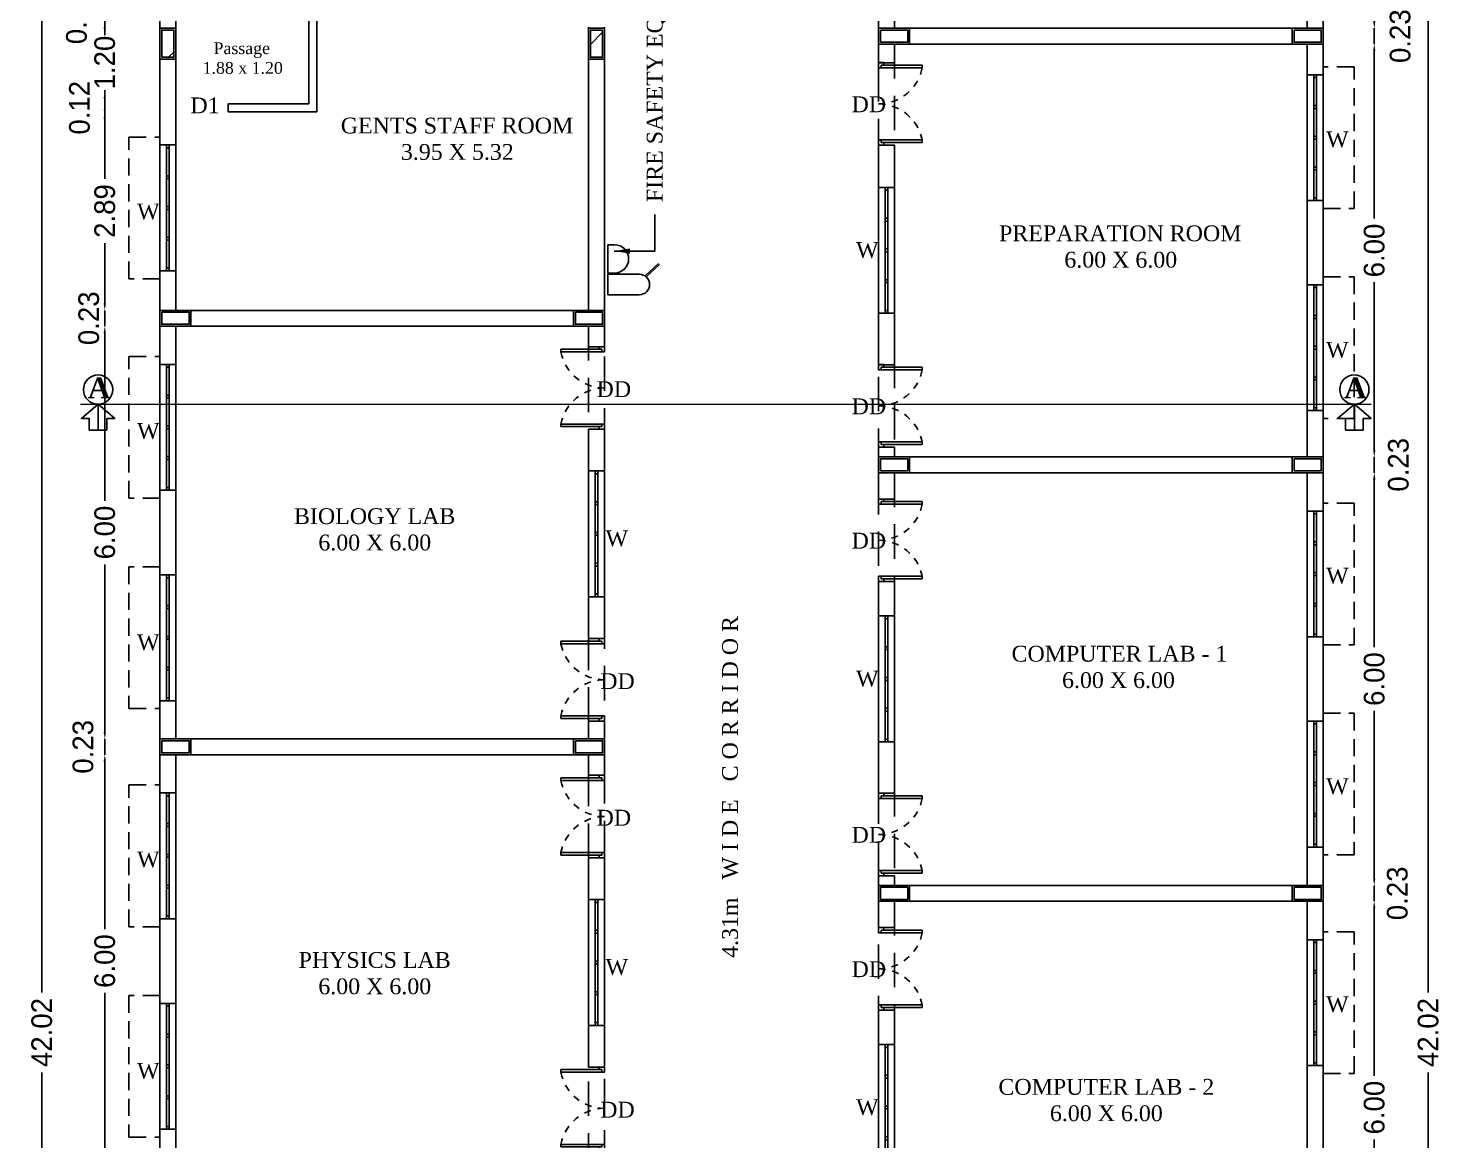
# Model space of a CAD drawing. Header units: metres. Extents: x 3396 to 3562, y 2179 to 2331.
# Drawn here: x 3419.35 to 3439.89, y 2200.77 to 2216.94 of the extents above; entities that cross this region are included whole.
import ezdxf

# ---------------------------------------------------------------- set-up
doc = ezdxf.new("R2010")
doc.units = ezdxf.units.M
doc.header["$PDMODE"] = 34
doc.linetypes.add('HIDDEN', pattern=[0.375, 0.25, -0.125])
doc.layers.add('BLK_1_FLR_3_BLT_UP_AREA', color=26, linetype='Continuous')
doc.layers.add('BLK_1_FLR_3_CARPET_AREA', color=25, linetype='Continuous')
doc.styles.add('outer', font='BKANT.TTF')
doc.styles.get("Standard").update_dxf_attribs({"font": 'arial.ttf'})
doc.dimstyles.new('Banu', dxfattribs={"dimtxt": 0.35, "dimasz": 0.23, "dimexe": 1, "dimexo": 1, "dimgap": 0.1, "dimtad": 0, "dimzin": 1, "dimdsep": 46, "dimtxsty": 'outer', "dimcen": 0.15, "dimdle": 1, "dimse1": 1, "dimse2": 1, "dimclrt": 7, "dimadec": 0, "dimazin": 0, "dimtfac": 1, "dimtix": 1, "dimtmove": 1, "dimatfit": 0, "dimfxl": 0, "dimtolj": 1, "dimtzin": 0, "dimarcsym": 0})

# ---------------------------------------------------------------- blocks, each defined once
blk = doc.blocks.new('A$C266D3B0D')
at = {"color": 1}
for p, q in [((-0.068, 0.679), (-0.068, 0.603)), ((-0.068, 0.679), (0.008, 0.679)), ((-0.03, 0.641), (0.565, 0.641)), ((0.565, 0.603), (0.565, 0.641)), ((-0.068, 0.603), (-0.03, 0.603)), ((-0.03, 0.603), (0.565, 0.603)), ((-0.068, -0.445), (-0.03, -0.445)), ((-0.068, -0.521), (-0.068, -0.445)), ((-0.068, -0.521), (0.008, -0.521)), ((-0.03, -0.445), (0.565, -0.445)), ((-0.03, -0.483), (0.565, -0.483)), ((0.565, -0.445), (0.565, -0.483))]:
    blk.add_line(p, q, dxfattribs=at)
for points in [[(-0.068, 0.603), (-0.03, 0.603), (-0.03, 0.641), (0.008, 0.641), (0.008, 0.679)], [(-0.068, -0.445), (-0.03, -0.445), (-0.03, -0.483), (0.008, -0.483), (0.008, -0.521)]]:
    blk.add_lwpolyline(points, dxfattribs=at)
at = {"color": 1, "linetype": 'HIDDEN', "ltscale": 0.2}
for centre, start, end in [((-0.072, 0.729), 270.3902, 348.8397), ((-0.072, -0.57), 11.1603, 89.6098)]:
    blk.add_arc(centre, 0.65, start, end, dxfattribs=at)
blk = doc.blocks.new('A$C35006C9F')
h = blk.add_hatch()
h.set_pattern_fill('ANSI31', color=256, scale=2)
h.set_pattern_definition([(45, (-3161.1406, -1435.413), (-4.490128, 4.490128), [])])
h.paths.add_polyline_path([(-0.129, 0.045), (-0.305, 0.045), (-0.305, -0.35), (-0.129, -0.35)])
for points in [[(-0.102, 0.073), (-0.332, 0.073), (-0.332, -0.377), (-0.102, -0.377)], [(-0.129, 0.045), (-0.305, 0.045), (-0.305, -0.35), (-0.129, -0.35)]]:
    blk.add_lwpolyline(points, close=True)
blk = doc.blocks.new('A$C55881101')
for p, q in [((0.192, 0.691), (0.925, 1.481)), ((0.242, 0.626), (0.975, 1.416)), ((-0.869, 0.291), (-0.869, -1.574)), ((0.342, 0.291), (0.342, -1.574)), ((-0.869, -1.574), (0.342, -1.574)), ((0.415, -1.574), (0.415, -1.17)), ((0.415, -1.574), (2.079, -1.574)), ((2.079, -1.574), (2.079, -1.17))]:
    blk.add_line(p, q)
for centre, radius in [((-0.263, 0.291), 0.606), ((1.247, -1.17), 0.832)]:
    blk.add_arc(centre, radius, 0, 180)
blk = doc.blocks.new('*D443')
at = {"color": 0, "lineweight": -2, "ltscale": 2}
for p, q in [((3420.461, 2206.277), (3420.461, 2203.84)), ((3420.461, 2200.477), (3420.461, 2202.914))]:
    blk.add_line(p, q, dxfattribs=at)
at = {"color": 0, "ltscale": 2}
for points in [[(3420.444, 2206.277), (3420.477, 2206.277), (3420.461, 2206.377)], [(3420.444, 2200.477), (3420.477, 2200.477), (3420.461, 2200.377)]]:
    blk.add_solid(points, dxfattribs=at)
at = {"layer": 'Defpoints', "color": 0, "ltscale": 2}
for p in [(3420.461, 2206.377), (3420.612, 2206.377), (3420.612, 2200.377)]:
    blk.add_point(p, dxfattribs=at)
at = {"color": 7, "ltscale": 2, "insert": (3420.461, 2203.377), "char_height": 0.3, "attachment_point": 5, "rotation": 90, "style": 'outer'}
blk.add_mtext('\\A1;6.00', dxfattribs=at)
blk = doc.blocks.new('*D444')
at = {"color": 0, "lineweight": -2, "ltscale": 2}
for p, q in [((3420.461, 2206.707), (3420.461, 2206.807)), ((3420.461, 2206.377), (3420.461, 2206.607)), ((3420.461, 2206.277), (3420.461, 2206.177))]:
    blk.add_line(p, q, dxfattribs=at)
at = {"color": 0, "ltscale": 2}
for points in [[(3420.444, 2206.707), (3420.477, 2206.707), (3420.461, 2206.607)], [(3420.444, 2206.277), (3420.477, 2206.277), (3420.461, 2206.377)]]:
    blk.add_solid(points, dxfattribs=at)
at = {"layer": 'Defpoints', "color": 0, "ltscale": 2}
for p in [(3420.461, 2206.607), (3420.612, 2206.607), (3420.612, 2206.377)]:
    blk.add_point(p, dxfattribs=at)
at = {"color": 7, "ltscale": 2, "insert": (3420.145, 2206.492), "char_height": 0.3, "attachment_point": 5, "rotation": 90, "style": 'outer'}
blk.add_mtext('\\A1;0.23', dxfattribs=at)
blk = doc.blocks.new('*D445')
at = {"color": 0, "lineweight": -2, "ltscale": 2}
for p, q in [((3420.461, 2212.507), (3420.461, 2210.07)), ((3420.461, 2206.707), (3420.461, 2209.144))]:
    blk.add_line(p, q, dxfattribs=at)
at = {"color": 0, "ltscale": 2}
for points in [[(3420.444, 2212.507), (3420.477, 2212.507), (3420.461, 2212.607)], [(3420.444, 2206.707), (3420.477, 2206.707), (3420.461, 2206.607)]]:
    blk.add_solid(points, dxfattribs=at)
at = {"layer": 'Defpoints', "color": 0, "ltscale": 2}
for p in [(3420.461, 2212.607), (3420.612, 2212.607), (3420.612, 2206.607)]:
    blk.add_point(p, dxfattribs=at)
at = {"color": 7, "ltscale": 2, "insert": (3420.461, 2209.607), "char_height": 0.3, "attachment_point": 5, "rotation": 90, "style": 'outer'}
blk.add_mtext('\\A1;6.00', dxfattribs=at)
blk = doc.blocks.new('*D446')
at = {"color": 0, "lineweight": -2, "ltscale": 2}
for p, q in [((3420.461, 2212.937), (3420.461, 2213.037)), ((3420.461, 2212.607), (3420.461, 2212.837)), ((3420.461, 2212.507), (3420.461, 2212.407))]:
    blk.add_line(p, q, dxfattribs=at)
at = {"color": 0, "ltscale": 2}
for points in [[(3420.444, 2212.937), (3420.477, 2212.937), (3420.461, 2212.837)], [(3420.444, 2212.507), (3420.477, 2212.507), (3420.461, 2212.607)]]:
    blk.add_solid(points, dxfattribs=at)
at = {"layer": 'Defpoints', "color": 0, "ltscale": 2}
for p in [(3420.461, 2212.837), (3420.612, 2212.837), (3420.612, 2212.607)]:
    blk.add_point(p, dxfattribs=at)
at = {"color": 7, "ltscale": 2, "insert": (3420.229, 2212.722), "char_height": 0.3, "attachment_point": 5, "rotation": 90, "style": 'outer'}
blk.add_mtext('\\A1;0.23', dxfattribs=at)
blk = doc.blocks.new('*D447')
at = {"color": 0, "lineweight": -2, "ltscale": 2}
for p, q in [((3420.461, 2215.624), (3420.461, 2214.747)), ((3420.461, 2212.937), (3420.461, 2213.815))]:
    blk.add_line(p, q, dxfattribs=at)
at = {"color": 0, "ltscale": 2}
for points in [[(3420.444, 2215.624), (3420.477, 2215.624), (3420.461, 2215.724)], [(3420.444, 2212.937), (3420.477, 2212.937), (3420.461, 2212.837)]]:
    blk.add_solid(points, dxfattribs=at)
at = {"layer": 'Defpoints', "color": 0, "ltscale": 2}
for p in [(3420.461, 2215.724), (3420.612, 2215.724), (3420.612, 2212.837)]:
    blk.add_point(p, dxfattribs=at)
at = {"color": 7, "ltscale": 2, "insert": (3420.461, 2214.281), "char_height": 0.3, "attachment_point": 5, "rotation": 90, "style": 'outer'}
blk.add_mtext('\\A1;2.89', dxfattribs=at)
blk = doc.blocks.new('*D448')
at = {"color": 0, "lineweight": -2, "ltscale": 2}
for p, q in [((3420.461, 2215.939), (3420.461, 2216.039)), ((3420.461, 2215.724), (3420.461, 2215.839)), ((3420.461, 2215.624), (3420.461, 2215.524))]:
    blk.add_line(p, q, dxfattribs=at)
at = {"color": 0, "ltscale": 2}
for points in [[(3420.444, 2215.939), (3420.477, 2215.939), (3420.461, 2215.839)], [(3420.444, 2215.624), (3420.477, 2215.624), (3420.461, 2215.724)]]:
    blk.add_solid(points, dxfattribs=at)
at = {"layer": 'Defpoints', "color": 0, "ltscale": 2}
for p in [(3420.461, 2215.839), (3420.612, 2215.839), (3420.612, 2215.724)]:
    blk.add_point(p, dxfattribs=at)
at = {"color": 7, "ltscale": 2, "insert": (3420.094, 2215.782), "char_height": 0.3, "attachment_point": 5, "rotation": 90, "style": 'outer'}
blk.add_mtext('\\A1;0.12', dxfattribs=at)
blk = doc.blocks.new('*D449')
at = {"color": 0, "lineweight": -2, "ltscale": 2}
for p, q in [((3420.461, 2217.139), (3420.461, 2217.239)), ((3420.461, 2217.039), (3420.461, 2216.902)), ((3420.461, 2215.839), (3420.461, 2215.976)), ((3420.461, 2215.739), (3420.461, 2215.639))]:
    blk.add_line(p, q, dxfattribs=at)
at = {"color": 0, "ltscale": 2}
for points in [[(3420.444, 2217.139), (3420.477, 2217.139), (3420.461, 2217.039)], [(3420.444, 2215.739), (3420.477, 2215.739), (3420.461, 2215.839)]]:
    blk.add_solid(points, dxfattribs=at)
at = {"layer": 'Defpoints', "color": 0, "ltscale": 2}
for p in [(3420.461, 2217.039), (3420.612, 2217.039), (3420.612, 2215.839)]:
    blk.add_point(p, dxfattribs=at)
at = {"color": 7, "ltscale": 2, "insert": (3420.461, 2216.439), "char_height": 0.3, "attachment_point": 5, "rotation": 90, "style": 'outer'}
blk.add_mtext('\\A1;1.20', dxfattribs=at)
blk = doc.blocks.new('*D450')
at = {"color": 0, "lineweight": -2, "ltscale": 2}
for p, q in [((3420.461, 2217.254), (3420.461, 2217.354)), ((3420.461, 2217.039), (3420.461, 2217.154)), ((3420.461, 2216.939), (3420.461, 2216.839))]:
    blk.add_line(p, q, dxfattribs=at)
at = {"color": 0, "ltscale": 2}
for points in [[(3420.444, 2217.254), (3420.477, 2217.254), (3420.461, 2217.154)], [(3420.444, 2216.939), (3420.477, 2216.939), (3420.461, 2217.039)]]:
    blk.add_solid(points, dxfattribs=at)
at = {"layer": 'Defpoints', "color": 0, "ltscale": 2}
for p in [(3420.461, 2217.154), (3420.612, 2217.154), (3420.612, 2217.039)]:
    blk.add_point(p, dxfattribs=at)
at = {"color": 7, "ltscale": 2, "insert": (3420.05, 2217.097), "char_height": 0.3, "attachment_point": 5, "rotation": 90, "style": 'outer'}
blk.add_mtext('\\A1;0.12', dxfattribs=at)
blk = doc.blocks.new('*D459')
at = {"color": 0, "lineweight": -2, "ltscale": 2}
for p, q in [((3419.546, 2223.251), (3419.546, 2202.919)), ((3419.546, 2181.427), (3419.546, 2201.759))]:
    blk.add_line(p, q, dxfattribs=at)
at = {"color": 0, "ltscale": 2}
for points in [[(3419.529, 2223.251), (3419.562, 2223.251), (3419.546, 2223.351)], [(3419.529, 2181.427), (3419.562, 2181.427), (3419.546, 2181.327)]]:
    blk.add_solid(points, dxfattribs=at)
at = {"layer": 'Defpoints', "color": 0, "ltscale": 2}
for p in [(3419.56, 2223.351), (3419.546, 2181.327), (3419.56, 2181.327)]:
    blk.add_point(p, dxfattribs=at)
at = {"color": 7, "ltscale": 2, "insert": (3419.546, 2202.339), "char_height": 0.3, "attachment_point": 5, "rotation": 90, "style": 'outer'}
blk.add_mtext('\\A1;42.02', dxfattribs=at)
blk = doc.blocks.new('*D469')
at = {"color": 0, "lineweight": -2, "ltscale": 2}
for p, q in [((3438.91, 2204.147), (3438.91, 2201.71)), ((3438.91, 2198.347), (3438.91, 2200.784))]:
    blk.add_line(p, q, dxfattribs=at)
at = {"color": 0, "ltscale": 2}
for points in [[(3438.893, 2204.147), (3438.927, 2204.147), (3438.91, 2204.247)], [(3438.893, 2198.347), (3438.927, 2198.347), (3438.91, 2198.247)]]:
    blk.add_solid(points, dxfattribs=at)
at = {"layer": 'Defpoints', "color": 0, "ltscale": 2}
for p in [(3438.91, 2204.247), (3438.973, 2204.247), (3438.973, 2198.247)]:
    blk.add_point(p, dxfattribs=at)
at = {"color": 7, "ltscale": 2, "insert": (3438.91, 2201.247), "char_height": 0.3, "attachment_point": 5, "rotation": 90, "style": 'outer'}
blk.add_mtext('\\A1;6.00', dxfattribs=at)
blk = doc.blocks.new('*D470')
at = {"color": 0, "lineweight": -2, "ltscale": 2}
for p, q in [((3438.91, 2204.577), (3438.91, 2204.677)), ((3438.91, 2204.247), (3438.91, 2204.477)), ((3438.91, 2204.147), (3438.91, 2204.047))]:
    blk.add_line(p, q, dxfattribs=at)
at = {"color": 0, "ltscale": 2}
for points in [[(3438.893, 2204.577), (3438.927, 2204.577), (3438.91, 2204.477)], [(3438.893, 2204.147), (3438.927, 2204.147), (3438.91, 2204.247)]]:
    blk.add_solid(points, dxfattribs=at)
at = {"layer": 'Defpoints', "color": 0, "ltscale": 2}
for p in [(3438.91, 2204.477), (3438.973, 2204.477), (3438.973, 2204.247)]:
    blk.add_point(p, dxfattribs=at)
at = {"color": 7, "ltscale": 2, "insert": (3439.246, 2204.362), "char_height": 0.3, "attachment_point": 5, "rotation": 90, "style": 'outer'}
blk.add_mtext('\\A1;0.23', dxfattribs=at)
blk = doc.blocks.new('*D471')
at = {"color": 0, "lineweight": -2, "ltscale": 2}
for p, q in [((3438.91, 2210.377), (3438.91, 2207.94)), ((3438.91, 2204.577), (3438.91, 2207.014))]:
    blk.add_line(p, q, dxfattribs=at)
at = {"color": 0, "ltscale": 2}
for points in [[(3438.893, 2210.377), (3438.927, 2210.377), (3438.91, 2210.477)], [(3438.893, 2204.577), (3438.927, 2204.577), (3438.91, 2204.477)]]:
    blk.add_solid(points, dxfattribs=at)
at = {"layer": 'Defpoints', "color": 0, "ltscale": 2}
for p in [(3438.91, 2210.477), (3438.973, 2210.477), (3438.973, 2204.477)]:
    blk.add_point(p, dxfattribs=at)
at = {"color": 7, "ltscale": 2, "insert": (3438.91, 2207.477), "char_height": 0.3, "attachment_point": 5, "rotation": 90, "style": 'outer'}
blk.add_mtext('\\A1;6.00', dxfattribs=at)
blk = doc.blocks.new('*D472')
at = {"color": 0, "lineweight": -2, "ltscale": 2}
for p, q in [((3438.91, 2210.807), (3438.91, 2210.907)), ((3438.91, 2210.477), (3438.91, 2210.707)), ((3438.91, 2210.377), (3438.91, 2210.277))]:
    blk.add_line(p, q, dxfattribs=at)
at = {"color": 0, "ltscale": 2}
for points in [[(3438.893, 2210.807), (3438.927, 2210.807), (3438.91, 2210.707)], [(3438.893, 2210.377), (3438.927, 2210.377), (3438.91, 2210.477)]]:
    blk.add_solid(points, dxfattribs=at)
at = {"layer": 'Defpoints', "color": 0, "ltscale": 2}
for p in [(3438.91, 2210.707), (3438.973, 2210.707), (3438.973, 2210.477)]:
    blk.add_point(p, dxfattribs=at)
at = {"color": 7, "ltscale": 2, "insert": (3439.261, 2210.592), "char_height": 0.3, "attachment_point": 5, "rotation": 90, "style": 'outer'}
blk.add_mtext('\\A1;0.23', dxfattribs=at)
blk = doc.blocks.new('*D473')
at = {"color": 0, "lineweight": -2, "ltscale": 2}
for p, q in [((3438.91, 2216.608), (3438.91, 2214.17)), ((3438.91, 2210.807), (3438.91, 2213.245))]:
    blk.add_line(p, q, dxfattribs=at)
at = {"color": 0, "ltscale": 2}
for points in [[(3438.893, 2216.608), (3438.927, 2216.608), (3438.91, 2216.708)], [(3438.893, 2210.807), (3438.927, 2210.807), (3438.91, 2210.707)]]:
    blk.add_solid(points, dxfattribs=at)
at = {"layer": 'Defpoints', "color": 0, "ltscale": 2}
for p in [(3438.91, 2216.708), (3438.973, 2216.708), (3438.973, 2210.707)]:
    blk.add_point(p, dxfattribs=at)
at = {"color": 7, "ltscale": 2, "insert": (3438.91, 2213.707), "char_height": 0.3, "attachment_point": 5, "rotation": 90, "style": 'outer'}
blk.add_mtext('\\A1;6.00', dxfattribs=at)
blk = doc.blocks.new('*D474')
at = {"color": 0, "lineweight": -2, "ltscale": 2}
for p, q in [((3438.91, 2217.038), (3438.91, 2217.138)), ((3438.91, 2216.708), (3438.91, 2216.938)), ((3438.91, 2216.608), (3438.91, 2216.508))]:
    blk.add_line(p, q, dxfattribs=at)
at = {"color": 0, "ltscale": 2}
for points in [[(3438.893, 2217.038), (3438.927, 2217.038), (3438.91, 2216.938)], [(3438.893, 2216.608), (3438.927, 2216.608), (3438.91, 2216.708)]]:
    blk.add_solid(points, dxfattribs=at)
at = {"layer": 'Defpoints', "color": 0, "ltscale": 2}
for p in [(3438.91, 2216.938), (3438.973, 2216.938), (3438.973, 2216.708)]:
    blk.add_point(p, dxfattribs=at)
at = {"color": 7, "ltscale": 2, "insert": (3439.287, 2216.823), "char_height": 0.3, "attachment_point": 5, "rotation": 90, "style": 'outer'}
blk.add_mtext('\\A1;0.23', dxfattribs=at)
blk = doc.blocks.new('*D475')
at = {"color": 0, "lineweight": -2, "ltscale": 2}
for p, q in [((3438.91, 2223.021), (3438.91, 2220.49)), ((3438.91, 2217.038), (3438.91, 2219.568))]:
    blk.add_line(p, q, dxfattribs=at)
at = {"color": 0, "ltscale": 2}
for points in [[(3438.893, 2223.021), (3438.927, 2223.021), (3438.91, 2223.121)], [(3438.893, 2217.038), (3438.927, 2217.038), (3438.91, 2216.938)]]:
    blk.add_solid(points, dxfattribs=at)
at = {"layer": 'Defpoints', "color": 0, "ltscale": 2}
for p in [(3438.91, 2223.121), (3438.973, 2223.121), (3438.973, 2216.938)]:
    blk.add_point(p, dxfattribs=at)
at = {"color": 7, "ltscale": 2, "insert": (3438.91, 2220.029), "char_height": 0.3, "attachment_point": 5, "rotation": 90, "style": 'outer'}
blk.add_mtext('\\A1;6.18', dxfattribs=at)
blk = doc.blocks.new('*D477')
at = {"color": 0, "lineweight": -2, "ltscale": 2}
for p, q in [((3439.694, 2223.251), (3439.694, 2202.919)), ((3439.694, 2181.427), (3439.694, 2201.759))]:
    blk.add_line(p, q, dxfattribs=at)
at = {"color": 0, "ltscale": 2}
for points in [[(3439.677, 2223.251), (3439.71, 2223.251), (3439.694, 2223.351)], [(3439.677, 2181.427), (3439.71, 2181.427), (3439.694, 2181.327)]]:
    blk.add_solid(points, dxfattribs=at)
at = {"layer": 'Defpoints', "color": 0, "ltscale": 2}
for p in [(3439.706, 2223.351), (3439.694, 2181.327), (3439.706, 2181.327)]:
    blk.add_point(p, dxfattribs=at)
at = {"color": 7, "ltscale": 2, "insert": (3439.694, 2202.339), "char_height": 0.3, "attachment_point": 5, "rotation": 90, "style": 'outer'}
blk.add_mtext('\\A1;42.02', dxfattribs=at)

msp = doc.modelspace()

# ---------------------------------------------------------------- linework, layer by layer
for p, q in [((3421.26216, 2181.32709), (3421.26216, 2223.35079)), ((3438.16716, 2223.35079), (3438.16716, 2181.32709)), ((3437.93716, 2223.12079), (3437.93716, 2216.93777)), ((3423.42716, 2215.83918), (3423.42716, 2218.15418)), ((3423.54216, 2215.72418), (3423.54216, 2218.15418)), ((3421.49216, 2212.83709), (3421.49216, 2217.03918)), ((3427.49216, 2212.83709), (3427.49216, 2216.95418)), ((3427.72216, 2212.30842), (3427.72216, 2216.95418)), ((3437.93716, 2216.93777), (3431.70716, 2216.93777)), ((3431.70716, 2216.4376), (3431.70716, 2216.93777)), ((3431.93716, 2216.70777), (3431.93716, 2216.4376)), ((3437.93716, 2216.70777), (3431.93716, 2216.70777)), ((3437.93716, 2216.70777), (3437.93716, 2210.70709)), ((3431.70716, 2216.4376), (3431.93716, 2216.4376)), ((3422.25216, 2215.83918), (3422.25216, 2215.72418)), ((3423.42716, 2215.83918), (3422.25216, 2215.83918)), ((3423.54216, 2215.72418), (3422.25216, 2215.72418)), ((3431.70716, 2215.2376), (3431.70716, 2212.04728)), ((3431.70716, 2215.2376), (3431.70716, 2212.04728)), ((3431.70716, 2215.2376), (3431.93716, 2215.2376)), ((3431.93716, 2215.2376), (3431.93716, 2212.04728)), ((3431.93716, 2215.2376), (3431.93716, 2212.04728)), ((3427.49216, 2212.83709), (3421.49216, 2212.83709)), ((3421.49216, 2206.60709), (3421.49216, 2212.60709)), ((3427.49216, 2212.60709), (3421.49216, 2212.60709)), ((3427.49216, 2212.30842), (3427.49216, 2212.60709)), ((3427.72216, 2212.30842), (3427.49216, 2212.30842)), ((3431.70716, 2212.04728), (3431.93716, 2212.04728)), ((3427.49216, 2208.06666), (3427.49216, 2211.10842)), ((3427.72216, 2211.10842), (3427.49216, 2211.10842)), ((3427.72216, 2208.06666), (3427.72216, 2211.10842)), ((3431.70716, 2210.84728), (3431.70716, 2210.09427)), ((3431.70716, 2210.84728), (3431.93716, 2210.84728)), ((3431.93716, 2210.84728), (3431.93716, 2210.70709)), ((3437.93716, 2210.70709), (3431.93716, 2210.70709)), ((3431.93716, 2210.47709), (3431.93716, 2210.09427)), ((3437.93716, 2210.47709), (3431.93716, 2210.47709)), ((3437.93716, 2210.47709), (3437.93716, 2204.47709)), ((3431.70716, 2210.09427), (3431.93716, 2210.09427)), ((3431.70716, 2208.89427), (3431.70716, 2205.81728)), ((3431.70716, 2208.89427), (3431.93716, 2208.89427)), ((3431.93716, 2208.89427), (3431.93716, 2205.81728)), ((3427.72216, 2208.06666), (3427.49216, 2208.06666)), ((3427.49216, 2206.60709), (3427.49216, 2206.86666)), ((3427.72216, 2206.86666), (3427.49216, 2206.86666)), ((3427.72216, 2206.07842), (3427.72216, 2206.86666)), ((3427.49216, 2206.60709), (3421.49216, 2206.60709)), ((3427.49216, 2206.37709), (3421.49216, 2206.37709)), ((3421.49216, 2200.37709), (3421.49216, 2206.37709)), ((3427.49216, 2206.07842), (3427.49216, 2206.37709)), ((3427.72216, 2206.07842), (3427.49216, 2206.07842)), ((3431.70716, 2205.81728), (3431.93716, 2205.81728)), ((3427.49216, 2201.83666), (3427.49216, 2204.87842)), ((3427.72216, 2204.87842), (3427.49216, 2204.87842)), ((3427.72216, 2201.83666), (3427.72216, 2204.87842)), ((3431.70716, 2204.61728), (3431.70716, 2203.86427)), ((3431.70716, 2204.61728), (3431.93716, 2204.61728)), ((3431.93716, 2204.61728), (3431.93716, 2204.47709)), ((3437.93716, 2204.47709), (3431.93716, 2204.47709)), ((3431.93716, 2204.24709), (3431.93716, 2203.86427)), ((3437.93716, 2204.24709), (3431.93716, 2204.24709)), ((3437.93716, 2204.24709), (3437.93716, 2198.24709)), ((3431.70716, 2203.86427), (3431.93716, 2203.86427)), ((3431.70716, 2202.66427), (3431.70716, 2199.58728)), ((3431.70716, 2202.66427), (3431.93716, 2202.66427)), ((3431.93716, 2202.66427), (3431.93716, 2199.58728)), ((3427.72216, 2201.83666), (3427.49216, 2201.83666))]:
    msp.add_line(p, q)
for points in [[(3438.16716, 2214.43203), (3438.16716, 2216.26203), (3437.93716, 2216.26203), (3437.93716, 2214.43203)], [(3438.07292, 2214.43203), (3438.07292, 2216.26203), (3438.0314, 2216.26203), (3438.0314, 2214.43203)], [(3438.07292, 2216.22052), (3438.07292, 2216.26203), (3438.0314, 2216.26203), (3438.0314, 2216.22052)], [(3438.07292, 2215.81491), (3438.07292, 2215.77339), (3438.0314, 2215.77339), (3438.0314, 2215.81491)], [(3421.26216, 2213.41128), (3421.26216, 2215.24128), (3421.49216, 2215.24128), (3421.49216, 2213.41128)], [(3421.3564, 2213.41128), (3421.3564, 2215.24128), (3421.39792, 2215.24128), (3421.39792, 2213.41128)], [(3421.3564, 2215.19977), (3421.3564, 2215.24128), (3421.39792, 2215.24128), (3421.39792, 2215.19977)], [(3438.07292, 2215.32627), (3438.07292, 2215.36779), (3438.0314, 2215.36779), (3438.0314, 2215.32627)], [(3438.07292, 2214.87915), (3438.07292, 2214.92067), (3438.0314, 2214.92067), (3438.0314, 2214.87915)], [(3421.3564, 2214.79416), (3421.3564, 2214.75265), (3421.39792, 2214.75265), (3421.39792, 2214.79416)], [(3431.70716, 2212.79389), (3431.70716, 2214.62389), (3431.93716, 2214.62389), (3431.93716, 2212.79389)], [(3431.8014, 2212.79389), (3431.8014, 2214.62389), (3431.84292, 2214.62389), (3431.84292, 2212.79389)], [(3431.8014, 2214.58238), (3431.8014, 2214.62389), (3431.84292, 2214.62389), (3431.84292, 2214.58238)], [(3438.07292, 2214.43203), (3438.07292, 2214.47355), (3438.0314, 2214.47355), (3438.0314, 2214.43203)], [(3421.3564, 2214.30552), (3421.3564, 2214.34704), (3421.39792, 2214.34704), (3421.39792, 2214.30552)], [(3431.8014, 2214.17677), (3431.8014, 2214.13526), (3431.84292, 2214.13526), (3431.84292, 2214.17677)], [(3421.3564, 2213.8584), (3421.3564, 2213.89992), (3421.39792, 2213.89992), (3421.39792, 2213.8584)], [(3431.8014, 2213.68814), (3431.8014, 2213.72965), (3431.84292, 2213.72965), (3431.84292, 2213.68814)], [(3421.3564, 2213.41128), (3421.3564, 2213.4528), (3421.39792, 2213.4528), (3421.39792, 2213.41128)], [(3431.8014, 2213.24102), (3431.8014, 2213.28253), (3431.84292, 2213.28253), (3431.84292, 2213.24102)], [(3438.16716, 2213.20882), (3438.16716, 2211.37882), (3437.93716, 2211.37882), (3437.93716, 2213.20882)], [(3438.07292, 2213.20882), (3438.07292, 2211.37882), (3438.0314, 2211.37882), (3438.0314, 2213.20882)], [(3438.07292, 2213.20882), (3438.07292, 2213.1673), (3438.0314, 2213.1673), (3438.0314, 2213.20882)], [(3431.8014, 2212.79389), (3431.8014, 2212.83541), (3431.84292, 2212.83541), (3431.84292, 2212.79389)], [(3438.07292, 2212.76169), (3438.07292, 2212.72018), (3438.0314, 2212.72018), (3438.0314, 2212.76169)], [(3438.07292, 2212.31457), (3438.07292, 2212.27306), (3438.0314, 2212.27306), (3438.0314, 2212.31457)], [(3421.26216, 2210.22231), (3421.26216, 2212.05231), (3421.49216, 2212.05231), (3421.49216, 2210.22231)], [(3421.3564, 2210.22231), (3421.3564, 2212.05231), (3421.39792, 2212.05231), (3421.39792, 2210.22231)], [(3421.3564, 2212.01079), (3421.3564, 2212.05231), (3421.39792, 2212.05231), (3421.39792, 2212.01079)], [(3438.07292, 2211.82594), (3438.07292, 2211.86745), (3438.0314, 2211.86745), (3438.0314, 2211.82594)], [(3421.3564, 2211.60519), (3421.3564, 2211.56367), (3421.39792, 2211.56367), (3421.39792, 2211.60519)], [(3438.07292, 2211.42033), (3438.07292, 2211.37882), (3438.0314, 2211.37882), (3438.0314, 2211.42033)], [(3421.3564, 2211.11655), (3421.3564, 2211.15807), (3421.39792, 2211.15807), (3421.39792, 2211.11655)], [(3421.3564, 2210.66943), (3421.3564, 2210.71095), (3421.39792, 2210.71095), (3421.39792, 2210.66943)], [(3427.49216, 2210.50254), (3427.49216, 2208.67254), (3427.72216, 2208.67254), (3427.72216, 2210.50254)], [(3427.5864, 2210.50254), (3427.5864, 2208.67254), (3427.62792, 2208.67254), (3427.62792, 2210.50254)], [(3427.5864, 2210.50254), (3427.5864, 2210.46102), (3427.62792, 2210.46102), (3427.62792, 2210.50254)], [(3421.3564, 2210.22231), (3421.3564, 2210.26382), (3421.39792, 2210.26382), (3421.39792, 2210.22231)], [(3427.5864, 2210.05542), (3427.5864, 2210.0139), (3427.62792, 2210.0139), (3427.62792, 2210.05542)], [(3438.16716, 2208.0887), (3438.16716, 2209.9187), (3437.93716, 2209.9187), (3437.93716, 2208.0887)], [(3438.07292, 2208.0887), (3438.07292, 2209.9187), (3438.0314, 2209.9187), (3438.0314, 2208.0887)], [(3438.07292, 2209.87718), (3438.07292, 2209.9187), (3438.0314, 2209.9187), (3438.0314, 2209.87718)], [(3427.5864, 2209.6083), (3427.5864, 2209.56678), (3427.62792, 2209.56678), (3427.62792, 2209.6083)], [(3438.07292, 2209.47158), (3438.07292, 2209.43006), (3438.0314, 2209.43006), (3438.0314, 2209.47158)], [(3427.5864, 2209.11966), (3427.5864, 2209.16118), (3427.62792, 2209.16118), (3427.62792, 2209.11966)], [(3421.26216, 2208.99187), (3421.26216, 2207.16187), (3421.49216, 2207.16187), (3421.49216, 2208.99187)], [(3421.3564, 2208.99187), (3421.3564, 2207.16187), (3421.39792, 2207.16187), (3421.39792, 2208.99187)], [(3421.3564, 2208.99187), (3421.3564, 2208.95036), (3421.39792, 2208.95036), (3421.39792, 2208.99187)], [(3438.07292, 2208.98294), (3438.07292, 2209.02446), (3438.0314, 2209.02446), (3438.0314, 2208.98294)], [(3427.5864, 2208.71406), (3427.5864, 2208.67254), (3427.62792, 2208.67254), (3427.62792, 2208.71406)], [(3421.3564, 2208.54475), (3421.3564, 2208.50324), (3421.39792, 2208.50324), (3421.39792, 2208.54475)], [(3438.07292, 2208.53582), (3438.07292, 2208.57734), (3438.0314, 2208.57734), (3438.0314, 2208.53582)], [(3431.70716, 2206.56389), (3431.70716, 2208.39389), (3431.93716, 2208.39389), (3431.93716, 2206.56389)], [(3431.8014, 2206.56389), (3431.8014, 2208.39389), (3431.84292, 2208.39389), (3431.84292, 2206.56389)], [(3431.8014, 2208.35238), (3431.8014, 2208.39389), (3431.84292, 2208.39389), (3431.84292, 2208.35238)], [(3421.3564, 2208.09763), (3421.3564, 2208.05611), (3421.39792, 2208.05611), (3421.39792, 2208.09763)], [(3438.07292, 2208.0887), (3438.07292, 2208.13022), (3438.0314, 2208.13022), (3438.0314, 2208.0887)], [(3431.8014, 2207.94677), (3431.8014, 2207.90526), (3431.84292, 2207.90526), (3431.84292, 2207.94677)], [(3421.3564, 2207.60899), (3421.3564, 2207.65051), (3421.39792, 2207.65051), (3421.39792, 2207.60899)], [(3431.8014, 2207.45814), (3431.8014, 2207.49965), (3431.84292, 2207.49965), (3431.84292, 2207.45814)], [(3421.3564, 2207.20339), (3421.3564, 2207.16187), (3421.39792, 2207.16187), (3421.39792, 2207.20339)], [(3431.8014, 2207.01102), (3431.8014, 2207.05253), (3431.84292, 2207.05253), (3431.84292, 2207.01102)], [(3438.16716, 2206.86548), (3438.16716, 2205.03548), (3437.93716, 2205.03548), (3437.93716, 2206.86548)], [(3438.07292, 2206.86548), (3438.07292, 2205.03548), (3438.0314, 2205.03548), (3438.0314, 2206.86548)], [(3438.07292, 2206.86548), (3438.07292, 2206.82396), (3438.0314, 2206.82396), (3438.0314, 2206.86548)], [(3431.8014, 2206.56389), (3431.8014, 2206.60541), (3431.84292, 2206.60541), (3431.84292, 2206.56389)], [(3438.07292, 2206.41836), (3438.07292, 2206.37684), (3438.0314, 2206.37684), (3438.0314, 2206.41836)], [(3438.07292, 2205.97124), (3438.07292, 2205.92972), (3438.0314, 2205.92972), (3438.0314, 2205.97124)], [(3421.26216, 2203.99231), (3421.26216, 2205.82231), (3421.49216, 2205.82231), (3421.49216, 2203.99231)], [(3421.3564, 2203.99231), (3421.3564, 2205.82231), (3421.39792, 2205.82231), (3421.39792, 2203.99231)], [(3421.3564, 2205.78079), (3421.3564, 2205.82231), (3421.39792, 2205.82231), (3421.39792, 2205.78079)], [(3421.3564, 2205.37519), (3421.3564, 2205.33367), (3421.39792, 2205.33367), (3421.39792, 2205.37519)], [(3438.07292, 2205.4826), (3438.07292, 2205.52412), (3438.0314, 2205.52412), (3438.0314, 2205.4826)], [(3438.07292, 2205.077), (3438.07292, 2205.03548), (3438.0314, 2205.03548), (3438.0314, 2205.077)], [(3421.3564, 2204.88655), (3421.3564, 2204.92807), (3421.39792, 2204.92807), (3421.39792, 2204.88655)], [(3421.3564, 2204.43943), (3421.3564, 2204.48095), (3421.39792, 2204.48095), (3421.39792, 2204.43943)], [(3427.49216, 2204.27254), (3427.49216, 2202.44254), (3427.72216, 2202.44254), (3427.72216, 2204.27254)], [(3427.5864, 2204.27254), (3427.5864, 2202.44254), (3427.62792, 2202.44254), (3427.62792, 2204.27254)], [(3427.5864, 2204.27254), (3427.5864, 2204.23102), (3427.62792, 2204.23102), (3427.62792, 2204.27254)], [(3421.3564, 2203.99231), (3421.3564, 2204.03382), (3421.39792, 2204.03382), (3421.39792, 2203.99231)], [(3427.5864, 2203.82542), (3427.5864, 2203.7839), (3427.62792, 2203.7839), (3427.62792, 2203.82542)], [(3438.16716, 2201.8587), (3438.16716, 2203.6887), (3437.93716, 2203.6887), (3437.93716, 2201.8587)], [(3438.07292, 2201.8587), (3438.07292, 2203.6887), (3438.0314, 2203.6887), (3438.0314, 2201.8587)], [(3438.07292, 2203.64718), (3438.07292, 2203.6887), (3438.0314, 2203.6887), (3438.0314, 2203.64718)], [(3427.5864, 2203.3783), (3427.5864, 2203.33678), (3427.62792, 2203.33678), (3427.62792, 2203.3783)], [(3438.07292, 2203.24158), (3438.07292, 2203.20006), (3438.0314, 2203.20006), (3438.0314, 2203.24158)], [(3427.5864, 2202.88966), (3427.5864, 2202.93118), (3427.62792, 2202.93118), (3427.62792, 2202.88966)], [(3421.26216, 2202.76187), (3421.26216, 2200.93187), (3421.49216, 2200.93187), (3421.49216, 2202.76187)], [(3421.3564, 2202.76187), (3421.3564, 2200.93187), (3421.39792, 2200.93187), (3421.39792, 2202.76187)], [(3421.3564, 2202.76187), (3421.3564, 2202.72036), (3421.39792, 2202.72036), (3421.39792, 2202.76187)], [(3438.07292, 2202.75294), (3438.07292, 2202.79446), (3438.0314, 2202.79446), (3438.0314, 2202.75294)], [(3427.5864, 2202.48406), (3427.5864, 2202.44254), (3427.62792, 2202.44254), (3427.62792, 2202.48406)], [(3421.3564, 2202.31475), (3421.3564, 2202.27324), (3421.39792, 2202.27324), (3421.39792, 2202.31475)], [(3438.07292, 2202.30582), (3438.07292, 2202.34734), (3438.0314, 2202.34734), (3438.0314, 2202.30582)], [(3431.70716, 2200.33389), (3431.70716, 2202.16389), (3431.93716, 2202.16389), (3431.93716, 2200.33389)], [(3431.8014, 2200.33389), (3431.8014, 2202.16389), (3431.84292, 2202.16389), (3431.84292, 2200.33389)], [(3431.8014, 2202.12238), (3431.8014, 2202.16389), (3431.84292, 2202.16389), (3431.84292, 2202.12238)], [(3421.3564, 2201.86763), (3421.3564, 2201.82611), (3421.39792, 2201.82611), (3421.39792, 2201.86763)], [(3438.07292, 2201.8587), (3438.07292, 2201.90022), (3438.0314, 2201.90022), (3438.0314, 2201.8587)], [(3431.8014, 2201.71677), (3431.8014, 2201.67526), (3431.84292, 2201.67526), (3431.84292, 2201.71677)], [(3421.3564, 2201.37899), (3421.3564, 2201.42051), (3421.39792, 2201.42051), (3421.39792, 2201.37899)], [(3431.8014, 2201.22814), (3431.8014, 2201.26965), (3431.84292, 2201.26965), (3431.84292, 2201.22814)], [(3421.3564, 2200.97339), (3421.3564, 2200.93187), (3421.39792, 2200.93187), (3421.39792, 2200.97339)], [(3431.8014, 2200.78102), (3431.8014, 2200.82253), (3431.84292, 2200.82253), (3431.84292, 2200.78102)]]:
    msp.add_lwpolyline(points, close=True)
at = {"linetype": 'HIDDEN'}
for points in [[(3438.16716, 2214.31703), (3438.61716, 2214.31703), (3438.61716, 2216.37703), (3438.16716, 2216.37703)], [(3421.26216, 2213.29628), (3420.81216, 2213.29628), (3420.81216, 2215.35628), (3421.26216, 2215.35628)], [(3438.16716, 2213.32382), (3438.61716, 2213.32382), (3438.61716, 2211.26382), (3438.16716, 2211.26382)], [(3421.26216, 2210.10731), (3420.81216, 2210.10731), (3420.81216, 2212.16731), (3421.26216, 2212.16731)], [(3438.16716, 2207.9737), (3438.61716, 2207.9737), (3438.61716, 2210.0337), (3438.16716, 2210.0337)], [(3421.26216, 2209.10687), (3420.81216, 2209.10687), (3420.81216, 2207.04687), (3421.26216, 2207.04687)], [(3438.16716, 2206.98048), (3438.61716, 2206.98048), (3438.61716, 2204.92048), (3438.16716, 2204.92048)], [(3421.26216, 2203.87731), (3420.81216, 2203.87731), (3420.81216, 2205.93731), (3421.26216, 2205.93731)], [(3438.16716, 2201.7437), (3438.61716, 2201.7437), (3438.61716, 2203.8037), (3438.16716, 2203.8037)], [(3421.26216, 2202.87687), (3420.81216, 2202.87687), (3420.81216, 2200.81687), (3421.26216, 2200.81687)]]:
    msp.add_lwpolyline(points, dxfattribs=at)
at = {"ltscale": 2, "const_width": 0.02}
msp.add_lwpolyline([(3420.10517, 2211.47289), (3438.86764, 2211.47289)], dxfattribs=at)
at = {"ltscale": 2}
for points in [[(3420.36312, 2211.47289), (3420.12022, 2211.26693), (3420.23435, 2211.26693), (3420.23435, 2211.09365)], [(3420.36312, 2211.47289), (3420.36312, 2211.09365)], [(3420.36312, 2211.47289), (3420.60601, 2211.26693), (3420.49188, 2211.26693), (3420.49188, 2211.09365)], [(3420.36312, 2211.09365), (3420.23435, 2211.09365)], [(3420.36312, 2211.09365), (3420.49188, 2211.09365)]]:
    msp.add_lwpolyline(points, dxfattribs=at)
for points in [[(3438.62047, 2211.47289), (3438.37758, 2211.26693), (3438.49171, 2211.26693), (3438.49171, 2211.09365)], [(3438.62047, 2211.47289), (3438.62047, 2211.09365)], [(3438.62047, 2211.47289), (3438.86337, 2211.26693), (3438.74924, 2211.26693), (3438.74924, 2211.09365)], [(3438.62047, 2211.09365), (3438.49171, 2211.09365)], [(3438.62047, 2211.09365), (3438.74924, 2211.09365)]]:
    msp.add_lwpolyline(points)
msp.add_circle((3420.36312, 2211.68551), 0.21262, dxfattribs=at)
msp.add_circle((3438.62047, 2211.68551), 0.21262)
at = {"layer": 'BLK_1_FLR_3_BLT_UP_AREA', "color": 26, "ltscale": 2}
msp.add_lwpolyline([(3421.26216, 2223.35079), (3438.16716, 2223.35079), (3438.16716, 2181.32709), (3421.26216, 2181.32709)], close=True, dxfattribs=at)
at = {"layer": 'BLK_1_FLR_3_CARPET_AREA', "color": 26, "linetype": 'HIDDEN', "ltscale": 2}
for points in [[(3431.70716, 2223.12079), (3431.70716, 2194.01709)], [(3423.42716, 2218.15418), (3423.42716, 2215.83918), (3422.25216, 2215.83918), (3422.25216, 2215.72418), (3423.54216, 2215.72418), (3423.54216, 2218.15418)], [(3427.49216, 2216.95418), (3427.49216, 2212.83709), (3421.49216, 2212.83709), (3421.49216, 2217.03918)], [(3427.72216, 2195.91709), (3427.72216, 2216.95418)]]:
    msp.add_lwpolyline(points, dxfattribs=at)
for points in [[(3431.93716, 2216.93777), (3437.93716, 2216.93777), (3437.93716, 2223.12079), (3431.93716, 2223.12079)], [(3431.93716, 2210.70709), (3437.93716, 2210.70709), (3437.93716, 2216.70777), (3431.93716, 2216.70777)], [(3427.49216, 2206.60709), (3421.49216, 2206.60709), (3421.49216, 2212.60709), (3427.49216, 2212.60709)], [(3431.93716, 2204.47709), (3437.93716, 2204.47709), (3437.93716, 2210.47709), (3431.93716, 2210.47709)], [(3421.49216, 2200.37709), (3427.49216, 2200.37709), (3427.49216, 2206.37709), (3421.49216, 2206.37709)], [(3431.93716, 2198.24709), (3437.93716, 2198.24709), (3437.93716, 2204.24709), (3431.93716, 2204.24709)]]:
    msp.add_lwpolyline(points, close=True, dxfattribs=at)

# ---------------------------------------------------------------- block references
for name, p, rotation in [('A$C35006C9F', (3421.16002, 2216.56038), 180.0000000035889), ('A$C35006C9F', (3431.77976, 2217.03991), 90), ('A$C35006C9F', (3437.78976, 2217.03991), 90), ('A$C35006C9F', (3421.33476, 2212.93923), 90), ('A$C35006C9F', (3427.34476, 2212.93923), 90), ('A$C266D3B0D', (3427.65436, 2211.78783), 180), ('A$C35006C9F', (3431.77976, 2210.80923), 90), ('A$C35006C9F', (3437.78976, 2210.80923), 90), ('A$C266D3B0D', (3427.65436, 2207.54606), 180), ('A$C35006C9F', (3421.33476, 2206.70923), 90), ('A$C35006C9F', (3427.34476, 2206.70923), 90), ('A$C266D3B0D', (3427.65436, 2205.55783), 180), ('A$C35006C9F', (3431.77976, 2204.57923), 90), ('A$C35006C9F', (3437.78976, 2204.57923), 90), ('A$C266D3B0D', (3427.65436, 2201.31606), 180)]:
    msp.add_blockref(name, p, dxfattribs=dict(rotation=rotation))
msp.add_blockref('A$C35006C9F', (3427.8243, 2216.86517))
at = {"xscale": -1, "rotation": 180}
for p in [(3431.77496, 2215.91701), (3431.77496, 2211.52668), (3431.77496, 2209.57367), (3431.77496, 2205.29668), (3431.77496, 2203.34367)]:
    msp.add_blockref('A$C266D3B0D', p, dxfattribs=at)
at = {"xscale": -0.2464959775287435, "yscale": 0.2464959775287435, "zscale": 0.2464959775287435, "rotation": 270}
msp.add_blockref('A$C55881101', (3428.15751, 2213.2774), dxfattribs=at)

# ---------------------------------------------------------------- texts
at = {"char_height": 0.23, "attachment_point": 1, "rotation": 90}
for s, insert in [('{\\fTimes New Roman|b0|i0|c0|p18;\\W6.21777;  \\W1;FIRE SAFETY EQUIPMENT}', (3428.33714, 2213.33166)), ('{\\fTimes New Roman|b0|i0|c0|p18;\\W8.20215; \\W1;4.31m   W I D E   C O R R I D O R}', (3429.43185, 2202.71156))]:
    msp.add_mtext_dynamic_manual_height_columns(s, width=6.248637, gutter_width=12.5, heights=[0], dxfattribs=dict(at, insert=insert))
at = {"attachment_point": 1}
for s, width, insert, char_height in [('{\\fTimes New Roman|b0|i0|c0|p18;\\W6.64478; \\W1;Passage\\P{\\W4.192634; }1.88 x 1.20}', 1.6320576, (3421.611, 2216.7336), 0.1715383), ('{\\fTimes New Roman|b0|i0|c0|p18;\\W2.24424; \\W1;D1}', 0.7488848, (3421.51015, 2215.93199), 0.23), ('{\\fTimes New Roman|b0|i0|c0|p18;\\W1.63193; \\W1;DD}', 0.7488848, (3431.17202, 2215.94724), 0.23), ('{\\fTimes New Roman|b0|i0|c0|p18;\\W2.01805; \\W1;GENTS STAFF ROOM\\P\\W6.03686;  \\W1;3.95 X 5.32}', 3.6260218, (3423.71544, 2215.63856), 0.23), ('{\\fTimes New Roman|b0|i0|c0|p18;\\W2.56455; \\W1;W}', 0.7488848, (3437.98737, 2215.4381), 0.23), ('{\\fTimes New Roman|b0|i0|c0|p18;\\W2.56455; \\W1;W}', 0.7488848, (3420.70653, 2214.38876), 0.23), ('{\\fTimes New Roman|b0|i0|c0|p18;\\W1.14891; \\W1;PREPARATION ROOM\\P\\W6.03344;  \\W1;6.00 X 6.00}', 3.6260218, (3433.35778, 2214.07184), 0.23), ('{\\fTimes New Roman|b0|i0|c0|p18;\\W2.56455; \\W1;W}', 0.7488848, (3431.15561, 2213.82937), 0.23), ('{\\fTimes New Roman|b0|i0|c0|p18;\\W2.56455; \\W1;W}', 0.7488848, (3437.98737, 2212.37731), 0.23), ('{\\fTimes New Roman|b0|i0|c0|p18;\\W1.63193; \\W1;DD}', 0.7488848, (3427.46612, 2211.80653), 0.23), ('{\\fTimes New Roman|b1|i0|c0|p18;\\W1.96763; \\W1;A}', 0.7488848, (3438.24849, 2211.859), 0.3), ('{\\fTimes New Roman|b0|i0|c0|p18;\\W1.63193; \\W1;DD}', 0.7488848, (3431.17202, 2211.55691), 0.23), ('{\\fTimes New Roman|b0|i0|c0|p18;\\W2.56455; \\W1;W}', 0.7488848, (3420.70653, 2211.19978), 0.23), ('{\\fTimes New Roman|b0|i0|c0|p18;\\W4.37936; \\W1;BIOLOGY LAB\\P{\\W8.448691; }6.00 X 6.00}', 3.0116337, (3422.83051, 2209.96033), 0.23), ('{\\fTimes New Roman|b0|i0|c0|p18;\\W2.56455; \\W1;W}', 0.7488848, (3427.51593, 2209.63734), 0.23), ('{\\fTimes New Roman|b0|i0|c0|p18;\\W1.63193; \\W1;DD}', 0.7488848, (3431.17202, 2209.6039), 0.23), ('{\\fTimes New Roman|b0|i0|c0|p18;\\W2.56455; \\W1;W}', 0.7488848, (3437.98737, 2209.09476), 0.23), ('{\\fTimes New Roman|b0|i0|c0|p18;\\W2.56455; \\W1;W}', 0.7488848, (3420.70653, 2208.12668), 0.23), ('{\\fTimes New Roman|b0|i0|c0|p18;COMPUTER LAB - 1\\P{\\W8.448691; }6.00 X 6.00}', 3.0116337, (3433.63867, 2207.96046), 0.23), ('{\\fTimes New Roman|b0|i0|c0|p18;\\W1.63193; \\W1;DD}', 0.7488848, (3427.51922, 2207.56232), 0.23), ('{\\fTimes New Roman|b0|i0|c0|p18;\\W2.56455; \\W1;W}', 0.7488848, (3431.15561, 2207.59937), 0.23), ('{\\fTimes New Roman|b0|i0|c0|p18;\\W2.56455; \\W1;W}', 0.7488848, (3437.98737, 2206.03398), 0.23), ('{\\fTimes New Roman|b0|i0|c0|p18;\\W1.63193; \\W1;DD}', 0.7488848, (3427.46612, 2205.57653), 0.23), ('{\\fTimes New Roman|b0|i0|c0|p18;\\W1.63193; \\W1;DD}', 0.7488848, (3431.17202, 2205.32691), 0.23), ('{\\fTimes New Roman|b0|i0|c0|p18;\\W2.56455; \\W1;W}', 0.7488848, (3420.70653, 2204.96978), 0.23), ('{\\fTimes New Roman|b0|i0|c0|p18;\\W5.15279; \\W1;PHYSICS LAB\\P{\\W8.448691; }6.00 X 6.00}', 3.0116337, (3422.83051, 2203.50877), 0.23), ('{\\fTimes New Roman|b0|i0|c0|p18;\\W2.56455; \\W1;W}', 0.7488848, (3427.51593, 2203.40734), 0.23), ('{\\fTimes New Roman|b0|i0|c0|p18;\\W1.63193; \\W1;DD}', 0.7488848, (3431.17202, 2203.3739), 0.23), ('{\\fTimes New Roman|b0|i0|c0|p18;\\W2.56455; \\W1;W}', 0.7488848, (3437.98737, 2202.86476), 0.23), ('{\\fTimes New Roman|b0|i0|c0|p18;\\W2.56455; \\W1;W}', 0.7488848, (3420.70653, 2201.89668), 0.23), ('{\\fTimes New Roman|b0|i0|c0|p18;\\W2.31543; \\W1;COMPUTER LAB - 2\\P\\W5.46484;  \\W1;6.00 X 6.00}', 3.4329199, (3433.24695, 2201.66399), 0.23), ('{\\fTimes New Roman|b0|i0|c0|p18;\\W1.63193; \\W1;DD}', 0.7488848, (3427.51922, 2201.33232), 0.23), ('{\\fTimes New Roman|b0|i0|c0|p18;\\W2.56455; \\W1;W}', 0.7488848, (3431.15561, 2201.36937), 0.23)]:
    msp.add_mtext_dynamic_manual_height_columns(s, width=width, gutter_width=12.5, heights=[0], dxfattribs=dict(at, insert=insert, char_height=char_height))
at = {"ltscale": 2, "insert": (3419.99113, 2211.859), "char_height": 0.3, "attachment_point": 1}
msp.add_mtext_dynamic_manual_height_columns('{\\fTimes New Roman|b1|i0|c0|p18;\\W1.96763; \\W1;A}', width=0.7488848, gutter_width=12.5, heights=[0], dxfattribs=at)

# ---------------------------------------------------------------- dimensions: what is measured, and where the dimension line sits
at = {"ltscale": 2}
for base, p1, p2, angle, picture, middle in [((3419.54569, 2181.32709), (3419.55952, 2223.35079), (3419.55952, 2181.32709), 90, '*D459', (3419.54569, 2202.33894)), ((3439.69364, 2181.32709), (3439.70573, 2223.35079), (3439.70573, 2181.32709), 90, '*D477', (3439.69364, 2202.33894)), ((3438.90995, 2223.12079), (3438.97251, 2216.93777), (3438.97251, 2223.12079), 270, '*D475', (3438.90995, 2220.02928)), ((3420.46053, 2217.03918), (3420.61155, 2215.83918), (3420.61155, 2217.03918), 270, '*D449', (3420.46053, 2216.43918)), ((3438.90995, 2216.70777), (3438.97251, 2210.70709), (3438.97251, 2216.70777), 270, '*D473', (3438.90995, 2213.70743)), ((3420.46053, 2215.72418), (3420.61155, 2212.83709), (3420.61155, 2215.72418), 270, '*D447', (3420.46053, 2214.28064)), ((3420.46053, 2212.60709), (3420.61155, 2206.60709), (3420.61155, 2212.60709), 270, '*D445', (3420.46053, 2209.60709)), ((3438.90995, 2210.47709), (3438.97251, 2204.47709), (3438.97251, 2210.47709), 270, '*D471', (3438.90995, 2207.47709)), ((3420.46053, 2206.37709), (3420.61155, 2200.37709), (3420.61155, 2206.37709), 270, '*D443', (3420.46053, 2203.37709)), ((3438.90995, 2204.24709), (3438.97251, 2198.24709), (3438.97251, 2204.24709), 270, '*D469', (3438.90995, 2201.24709))]:
    dim = msp.add_linear_dim(base=base, p1=p1, p2=p2, angle=angle, dimstyle='Banu', override={"dimtxt": 0.3, "dimasz": 0.1, "dimpost": '\\X'}, dxfattribs=at)
    dim.commit()
    dim.dimension.update_dxf_attribs({"geometry": picture, "text_midpoint": middle})
for base, p1, p2, picture, middle in [((3420.4605266751, 2217.1541819704), (3420.611552778, 2217.0391819704), (3420.611552778, 2217.1541819704), '*D450', (3420.0498812962, 2217.0966819704)), ((3438.90995, 2216.93777), (3438.97251, 2216.70777), (3438.97251, 2216.93777), '*D474', (3439.28677, 2216.82277)), ((3420.4605266751, 2215.8391819704), (3420.611552778, 2215.7241819704), (3420.611552778, 2215.8391819704), '*D448', (3420.0944338768, 2215.7816819704)), ((3420.46053, 2212.83709), (3420.61155, 2212.60709), (3420.61155, 2212.83709), '*D446', (3420.22943, 2212.72209)), ((3438.90995, 2210.70709), (3438.97251, 2210.47709), (3438.97251, 2210.70709), '*D472', (3439.26126, 2210.59209)), ((3420.46053, 2206.60709), (3420.61155, 2206.37709), (3420.61155, 2206.60709), '*D444', (3420.14469, 2206.49209)), ((3438.90995, 2204.47709), (3438.97251, 2204.24709), (3438.97251, 2204.47709), '*D470', (3439.24553, 2204.36209))]:
    dim = msp.add_linear_dim(base=base, p1=p1, p2=p2, angle=270, dimstyle='Banu', override={"dimtxt": 0.3, "dimasz": 0.1, "dimpost": '\\X'}, dxfattribs=at)
    dim.commit()
    dim.dimension.update_dxf_attribs({"geometry": picture, "text_midpoint": middle, "dimtype": 160})

# ---------------------------------------------------------------- leaders
msp.add_leader([(3427.86443, 2213.69907), (3428.45685, 2213.69907), (3428.45685, 2214.23261)], dimstyle='Banu', override={"dimgap": 0.1, "dimtad": 0})

doc.saveas('drawing.dxf')
